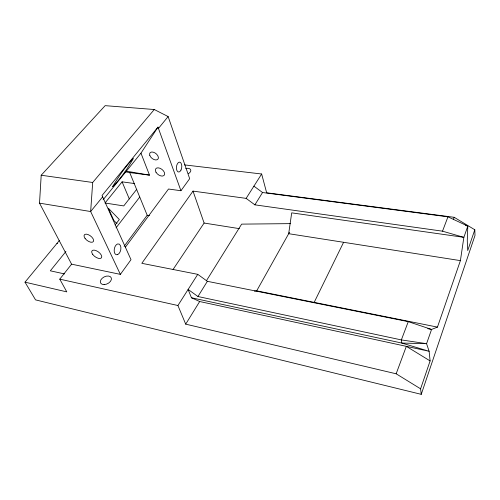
<?xml version="1.0" encoding="UTF-8"?>
<svg xmlns="http://www.w3.org/2000/svg" width="500" height="500" viewBox="0 0 500 500"><rect width="100%" height="100%" fill="white"/><g stroke="black" fill="none" stroke-linecap="round" stroke-linejoin="round"><path stroke-width="0.75" d="M180.938 190.731L157.988 127.119L102.05 195.494L131 259.681L120.363 274.369L71.588 264.169L39.519 203.15L41.2 175.238L105.144 105.656L154.275 109.519L168.125 116.556L189.675 178.669L180.938 190.731L168.512 189.019L125.425 247.138M154.275 109.519L92.688 182.481L90.656 211.531L120.363 274.369M427.75 328.669L431.569 329.444L437.456 327.106L460.406 260.625L463.856 237.362L467.806 226.1L447.95 216.825L262.544 192.519L253.912 186.15L261.65 174L184.469 164.887M59.431 240.419L25 282.169L35.544 299.875L421.244 394.344L475 235.444L474.8 229.769L454.194 217.306L266.656 192.794L261.65 174M421.244 394.344L420.594 388.825L430.106 360.919L429.119 351.281L426.575 343.681L431.569 329.444L408.269 321.644L207.369 281.319L197.756 274.344L141.819 263.319L193.012 191.106L246.137 198.375L254.875 204.844L442.519 231.181L463.856 237.362M474.8 229.769L467.713 250.562L467.275 240.744L467.806 226.1L465.619 225.425M420.594 388.825L396.156 373.794L406.337 346.35L430.106 360.919M453.381 219.5L454.194 217.306M408.269 321.644L401.35 339.913L401.788 343.05L429.119 351.281L199.669 301.525L191.444 297.762L188.119 289.444L197.756 274.344M442.519 231.181L447.95 216.825M314.175 302.369L343.594 242.294L460.406 260.625M254.363 291.106L256.688 290.85L289.438 232.344M396.156 373.794L185.712 324.144L199.669 301.525M185.712 324.144L177.919 305.519L188.119 289.444L197.938 296.525L207.369 281.319M206.425 280.719L241.656 224.125L290.475 223.631M254.875 204.844L262.544 192.519M246.137 198.375L253.912 186.15M103.081 199.812L140.963 153.175L157.988 127.119M173.094 269.431L204.112 223.044L193.012 191.106M124.081 246.312L147.194 215.238L129.719 172.581L125.125 171.8M116.05 227.85L139.744 197.062M115.113 224.981L119.331 219.525L108.325 208.2L113.837 220.438L116.975 223.713M136.725 189.3L123.75 205.919L105.013 203.012L122.094 181.844L134.412 183.538M25 282.169L66.781 291.875L59.781 279.15L71.588 264.169M65.931 251.469L50.319 270.819L64.525 273.919M158.444 128.438L168.125 116.556M102.644 196.856L90.656 211.531L39.519 203.15M129.719 172.581L149.506 175.138L140.963 153.175M41.2 175.238L92.688 182.481M463.625 237.294L291.7 212.856L288.681 233.694L343.594 242.294M204.112 223.044L239.375 228.644M147.194 215.238L149.5 215.606M126.344 171.169L149.506 175.138M56.95 243.425L57.525 243.538M256.688 290.85L437.456 327.106M197.938 296.525L401.35 339.913L426.575 343.681L401.788 343.05L191.444 297.762M59.781 279.15L177.919 305.519M122.094 181.844L129.325 198.988M185.763 168.506A5.119 2.975 -19 0 1 190.613 169.656A5.119 2.975 -19 0 1 188.444 173.631M112.85 186.213L112.794 186.719C120.669 178.281 127.713 168.637 133.262 158.519C125.3 166.681 118.763 176.444 112.85 186.213M117.694 254.556L116.819 254.737A5.513 3.25 -78.4 0 1 114.706 253.125L114.331 251.981A5.513 3.25 -78.4 0 1 117.444 244.013L119.144 244.062L120.412 245.5A5.513 3.25 -78.4 0 1 117.694 254.556M85.087 238.444A5.625 2.831 37.1 0 0 93.306 241.631A5.625 2.831 37.1 0 0 88.106 234.581A5.625 2.831 37.1 0 0 85.087 238.444M181.019 170.025A4.981 2.662 -83.5 0 0 179.812 162.156A4.981 2.662 -83.5 0 0 176.5 169.069A4.981 2.662 -83.5 0 0 181.019 170.025M156.006 172.25A5.337 3.219 37.5 0 0 164.088 175.375A5.337 3.219 37.5 0 0 159.913 168.238A5.337 3.219 37.5 0 0 156.006 172.25M92.744 254.469A5.9 2.925 36.4 0 0 101.406 257.881A5.9 2.925 36.4 0 0 96 250.581A5.9 2.925 36.4 0 0 92.744 254.469M104.144 284.594A5.925 3.8 -26.4 0 0 111.331 278.019A5.925 3.8 -26.4 0 0 102.175 278.263A5.925 3.8 -26.4 0 0 104.144 284.594M149.819 155.494A5.081 3.106 38.4 0 0 157.35 159.656A5.081 3.106 38.4 0 0 154.806 152.812A5.081 3.106 38.4 0 0 149.819 155.494"/></g></svg>
